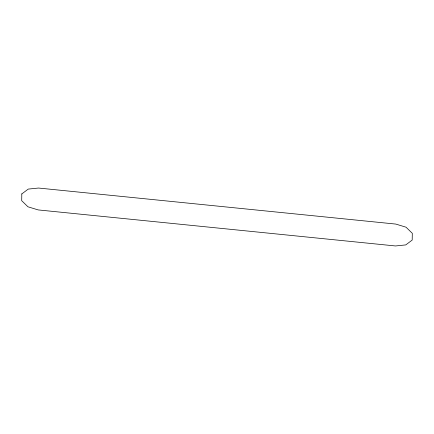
<?xml version="1.0" encoding="UTF-8"?>
<svg xmlns="http://www.w3.org/2000/svg" width="434" height="434" viewBox="0 0 434 434"><rect width="100%" height="100%" fill="white"/><g stroke="black" fill="none" stroke-linecap="round" stroke-linejoin="round"><path stroke-width="0.65" d="M21.809 193.927L21.7 200.687L27.955 206.796L38.176 209.92L395.482 245.959L405.768 244.906L412.191 240.073L412.3 233.313L406.045 227.204L395.824 224.08L38.517 188.041L28.232 189.094L21.809 193.927"/></g></svg>
